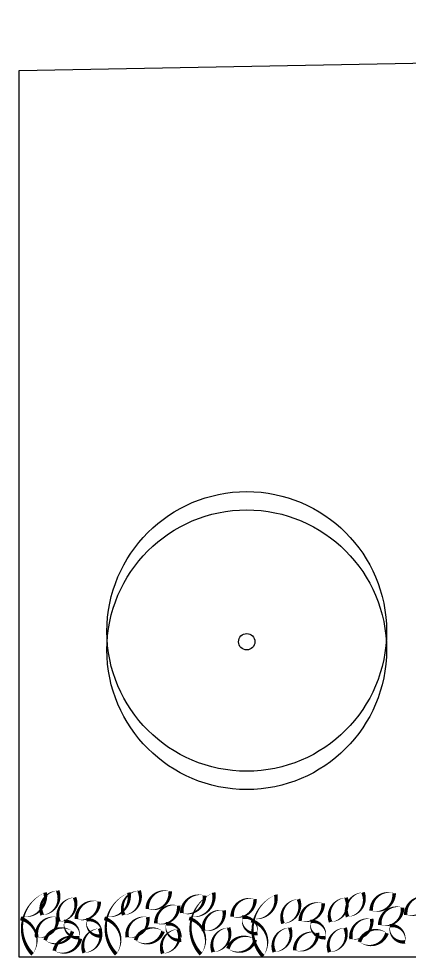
# Model space of a CAD drawing. Header units: metres. Extents: x -183 to 791, y -436 to 125.
# Drawn here: x 497.66 to 502.94, y -271.66 to -258.95 of the extents above; entities that cross this region are included whole.
import ezdxf

# ---------------------------------------------------------------- set-up
doc = ezdxf.new("R2010")
doc.units = ezdxf.units.M
doc.header["$MEASUREMENT"] = 0
doc.layers.add('PODL0$0$HSV_POD', color=7, linetype='Continuous')
doc.layers.add('zariz.predmety', color=203, linetype='Continuous')

msp = doc.modelspace()

# ---------------------------------------------------------------- linework, layer by layer
at = {"layer": 'PODL0$0$HSV_POD'}
for p, q in [((497.666, -259.651), (535.272, -258.951)), ((497.666, -271.651), (497.666, -259.651)), ((529.62, -271.651), (497.666, -271.651))]:
    msp.add_line(p, q, dxfattribs=at)
at = {"layer": 'zariz.predmety', "color": 253, "linetype": 'Continuous', "ltscale": 0.001}
for points in [[(497.845, -271.61, 0, 0, 0.520567), (497.845, -271.61, 0, 0.05, 0.520567), (497.684, -271.125, 0, 0.05, 0.520567), (497.706, -271.102, 0, 0.05, 0.520567), (498.016, -270.775, 0, 0.05, 0.520567), (497.845, -271.61, 0.05, 0.05, 0)], [(497.976, -271.078, 0, 0, 0.520567), (497.976, -271.078, 0, 0.05, 0.520567), (498.185, -270.75, 0, 0.05, 0.520567), (497.976, -271.078, 0.05, 0.05, 0)], [(498.978, -271.61, 0, 0, 0.520567), (498.978, -271.61, 0, 0.05, 0.520567), (498.818, -271.125, 0, 0.05, 0.520567), (498.839, -271.102, 0, 0.05, 0.520567), (499.149, -270.775, 0, 0.05, 0.520567), (498.978, -271.61, 0.05, 0.05, 0)], [(499.079, -271.078, 0, 0, 0.520567), (499.079, -271.078, 0, 0.05, 0.520567), (499.287, -270.75, 0, 0.05, 0.520567), (499.079, -271.078, 0.05, 0.05, 0)], [(499.708, -270.76, 0, 0, 0.520567), (499.708, -270.76, 0, 0.05, 0.520567), (499.399, -270.997, 0, 0.05, 0.520567), (499.708, -270.76, 0.05, 0.05, 0)], [(499.865, -271.053, 0, 0, 0.520567), (499.865, -271.053, 0, 0.05, 0.520567), (500.173, -270.816, 0, 0.05, 0.520567), (499.865, -271.053, 0.05, 0.05, 0)], [(500.125, -271.61, 0, 0, 0.520567), (500.125, -271.61, 0, 0.05, 0.520567), (499.965, -271.125, 0, 0.05, 0.520567), (499.986, -271.102, 0, 0.05, 0.520567), (500.296, -270.775, 0, 0.05, 0.520567), (500.125, -271.61, 0.05, 0.05, 0)], [(500.965, -271.638, 0, 0, 0.520567), (500.965, -271.638, 0, 0.05, 0.520567), (500.805, -271.153, 0, 0.05, 0.520567), (500.826, -271.13, 0, 0.05, 0.520567), (501.136, -270.804, 0, 0.05, 0.520567), (500.965, -271.638, 0.05, 0.05, 0)], [(502.109, -271.102, 0, 0, 0.520567), (502.109, -271.102, 0, 0.05, 0.520567), (502.317, -270.774, 0, 0.05, 0.520567), (502.109, -271.102, 0.05, 0.05, 0)], [(502.738, -270.784, 0, 0, 0.520567), (502.738, -270.784, 0, 0.05, 0.520567), (502.429, -271.02, 0, 0.05, 0.520567), (502.738, -270.784, 0.05, 0.05, 0)], [(498.205, -271.17, 0, 0, 0.520567), (498.205, -271.17, 0, 0.05, 0.520567), (498.414, -270.842, 0, 0.05, 0.520567), (498.205, -271.17, 0.05, 0.05, 0)], [(498.748, -270.898, 0, 0, 0.520567), (498.748, -270.898, 0, 0.05, 0.520567), (498.439, -271.134, 0, 0.05, 0.520567), (498.748, -270.898, 0.05, 0.05, 0)], [(500.856, -270.864, 0, 0, 0.520567), (500.856, -270.864, 0, 0.05, 0.520567), (500.547, -271.1, 0, 0.05, 0.520567), (500.856, -270.864, 0.05, 0.05, 0)], [(501.235, -271.194, 0, 0, 0.520567), (501.235, -271.194, 0, 0.05, 0.520567), (501.444, -270.865, 0, 0.05, 0.520567), (501.235, -271.194, 0.05, 0.05, 0)], [(501.778, -270.921, 0, 0, 0.520567), (501.778, -270.921, 0, 0.05, 0.520567), (501.469, -271.158, 0, 0.05, 0.520567), (501.778, -270.921, 0.05, 0.05, 0)], [(501.879, -271.173, 0, 0, 0.520567), (501.879, -271.173, 0, 0.05, 0.520567), (502.087, -270.845, 0, 0.05, 0.520567), (501.879, -271.173, 0.05, 0.05, 0)], [(502.895, -271.077, 0, 0, 0.520567), (502.895, -271.077, 0, 0.05, 0.520567), (503.203, -270.84, 0, 0.05, 0.520567), (502.895, -271.077, 0.05, 0.05, 0)], [(499.823, -270.954, 0, 0, 0.520567), (499.823, -270.954, 0, 0.05, 0.520567), (499.514, -271.191, 0, 0.05, 0.520567), (499.823, -270.954, 0.05, 0.05, 0)], [(500.437, -271.017, 0, 0, 0.520567), (500.437, -271.017, 0, 0.05, 0.520567), (500.159, -271.29, 0, 0.05, 0.520567), (500.437, -271.017, 0.05, 0.05, 0)], [(502.853, -270.978, 0, 0, 0.520567), (502.853, -270.978, 0, 0.05, 0.520567), (502.544, -271.214, 0, 0.05, 0.520567), (502.853, -270.978, 0.05, 0.05, 0)], [(498.179, -271.107, 0, 0, 0.520567), (498.179, -271.107, 0, 0.05, 0.520567), (497.902, -271.38, 0, 0.05, 0.520567), (498.179, -271.107, 0.05, 0.05, 0)], [(498.275, -271.167, 0, 0, 0.520567), (498.275, -271.167, 0, 0.05, 0.520567), (498.48, -271.385, 0, 0.05, 0.520567), (498.275, -271.167, 0.05, 0.05, 0)], [(498.577, -271.144, 0, 0, 0.520567), (498.577, -271.144, 0, 0.05, 0.520567), (498.781, -271.362, 0, 0.05, 0.520567), (498.577, -271.144, 0.05, 0.05, 0)], [(499.404, -271.107, 0, 0, 0.520567), (499.404, -271.107, 0, 0.05, 0.520567), (499.126, -271.38, 0, 0.05, 0.520567), (499.404, -271.107, 0.05, 0.05, 0)], [(500.685, -271.11, 0, 0, 0.520567), (500.685, -271.11, 0, 0.05, 0.520567), (500.889, -271.328, 0, 0.05, 0.520567), (500.685, -271.11, 0.05, 0.05, 0)], [(501.607, -271.167, 0, 0, 0.520567), (501.607, -271.167, 0, 0.05, 0.520567), (501.811, -271.385, 0, 0.05, 0.520567), (501.607, -271.167, 0.05, 0.05, 0)], [(502.434, -271.131, 0, 0, 0.520567), (502.434, -271.131, 0, 0.05, 0.520567), (502.156, -271.404, 0, 0.05, 0.520567), (502.434, -271.131, 0.05, 0.05, 0)], [(498.016, -271.42, 0, 0, 0.520567), (498.016, -271.42, 0, 0.05, 0.520567), (498.386, -271.301, 0, 0.05, 0.520567), (498.016, -271.42, 0.05, 0.05, 0)], [(498.544, -271.59, 0, 0, 0.520567), (498.544, -271.59, 0, 0.05, 0.520567), (498.752, -271.261, 0, 0.05, 0.520567), (498.544, -271.59, 0.05, 0.05, 0)], [(499.24, -271.42, 0, 0, 0.520567), (499.24, -271.42, 0, 0.05, 0.520567), (499.611, -271.301, 0, 0.05, 0.520567), (499.24, -271.42, 0.05, 0.05, 0)], [(499.607, -271.6, 0, 0, 0.520567), (499.607, -271.6, 0, 0.05, 0.520567), (499.815, -271.271, 0, 0.05, 0.520567), (499.607, -271.6, 0.05, 0.05, 0)], [(499.652, -271.2, 0, 0, 0.520567), (499.652, -271.2, 0, 0.05, 0.520567), (499.856, -271.418, 0, 0.05, 0.520567), (499.652, -271.2, 0.05, 0.05, 0)], [(500.29, -271.579, 0, 0, 0.520567), (500.29, -271.579, 0, 0.05, 0.520567), (500.498, -271.251, 0, 0.05, 0.520567), (500.29, -271.579, 0.05, 0.05, 0)], [(501.117, -271.579, 0, 0, 0.520567), (501.117, -271.579, 0, 0.05, 0.520567), (501.325, -271.251, 0, 0.05, 0.520567), (501.117, -271.579, 0.05, 0.05, 0)], [(501.702, -271.32, 0, 0, 0.520567), (501.702, -271.32, 0, 0.05, 0.520567), (501.393, -271.557, 0, 0.05, 0.520567), (501.702, -271.32, 0.05, 0.05, 0)], [(501.865, -271.581, 0, 0, 0.520567), (501.865, -271.581, 0, 0.05, 0.520567), (502.074, -271.253, 0, 0.05, 0.520567), (501.865, -271.581, 0.05, 0.05, 0)], [(502.27, -271.443, 0, 0, 0.520567), (502.27, -271.443, 0, 0.05, 0.520567), (502.641, -271.325, 0, 0.05, 0.520567), (502.27, -271.443, 0.05, 0.05, 0)], [(502.682, -271.224, 0, 0, 0.520567), (502.682, -271.224, 0, 0.05, 0.520567), (502.886, -271.442, 0, 0.05, 0.520567), (502.682, -271.224, 0.05, 0.05, 0)], [(498.493, -271.399, 0, 0, 0.520567), (498.493, -271.399, 0, 0.05, 0.520567), (498.14, -271.563, 0, 0.05, 0.520567), (498.493, -271.399, 0.05, 0.05, 0)], [(500.49, -271.533, 0, 0, 0.520567), (500.49, -271.533, 0, 0.05, 0.520567), (500.86, -271.415, 0, 0.05, 0.520567), (500.49, -271.533, 0.05, 0.05, 0)]]:
    msp.add_lwpolyline(points, format="xyseb", close=True, dxfattribs=at)
for centre, radius in [((500.744, -267.241), 1.892), ((500.744, -267.489), 1.892), ((500.744, -267.381), 0.111)]:
    msp.add_circle(centre, radius, dxfattribs=at)

doc.saveas('drawing.dxf')
